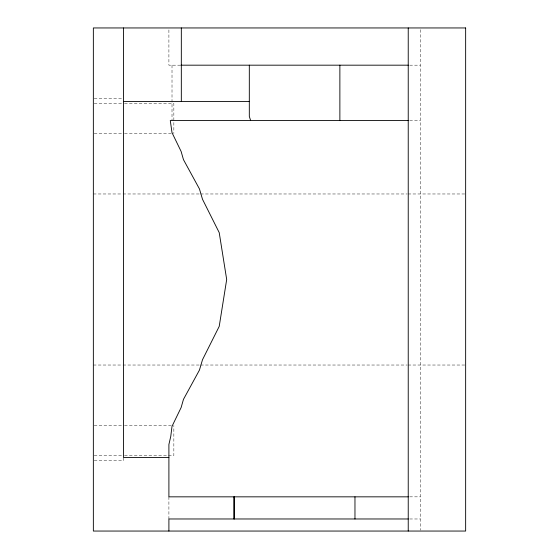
<?xml version="1.0" encoding="UTF-8"?>
<svg xmlns="http://www.w3.org/2000/svg" width="559" height="559" viewBox="0 0 559 559"><rect width="100%" height="100%" fill="white"/><g stroke="black" fill="none" stroke-linecap="round" stroke-linejoin="round"><path stroke-width="0.42" stroke-dasharray="2.79 2.1" d="M180.459 65.179L168.902 65.179L168.902 29.683M409.712 65.179L420.284 65.179M94.212 98.384L123.539 98.384M94.212 103.415L123.644 103.415M124.51 103.415L173.849 103.415L173.849 133.601M409.712 120.52L420.284 120.52M94.212 133.601L123.644 133.601M124.51 133.601L171.25 133.601M93.353 193.973L122.128 193.973M122.994 193.973L199.724 193.973M200.597 193.973L407.231 193.973M408.105 193.973L464.774 193.973M93.353 365.027L122.128 365.027M122.994 365.027L199.724 365.027M200.597 365.027L407.231 365.027M408.105 365.027L464.774 365.027M94.212 425.399L123.644 425.399M124.51 425.399L171.25 425.399M94.212 455.585L123.644 455.585M124.51 455.585L173.849 455.585L173.849 425.399M94.212 460.616L123.539 460.616L123.539 457.548M409.712 496.839L420.284 496.839M409.712 518.976L420.284 518.976M420.284 29.683L420.284 530.191M172.011 65.179L172.011 120.52M168.902 496.839L168.902 518.976"/><path stroke-width="0.84" d="M181.011 65.179L408.231 65.179M123.539 101.452L249.314 101.452M408.231 120.52L170.278 120.52L172.011 132.665L181.116 151.433L183.471 159.657L199.458 188.942L202.505 199.283L219.219 232.621L226.688 279.5L219.219 326.379L202.505 359.716L199.458 370.058L183.471 399.343L181.116 407.567L172.011 426.335L170.768 436.348L168.902 444.482L168.902 496.839L408.231 496.839M168.902 457.548L123.539 457.548L123.539 27.95M408.231 518.976L168.902 518.976L168.902 531.05M250.628 120.52L249.314 116.398L249.314 65.179M408.231 27.95L408.231 531.05M354.965 496.839L354.965 518.976M339.872 65.179L339.872 120.52M234.221 496.839L234.221 518.976M233.962 496.839L233.962 518.976M181.326 27.95L181.326 101.452M465.647 27.95L93.353 27.95L93.353 531.05L465.647 531.05L465.647 27.95"/></g></svg>
